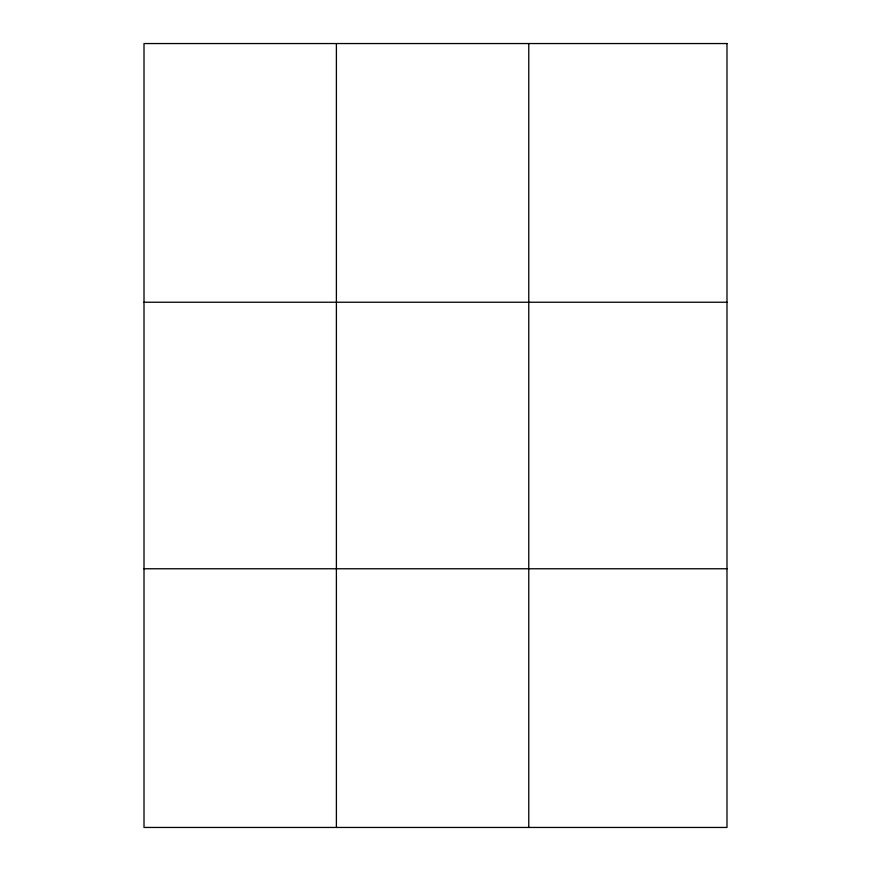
<?xml version="1.0" encoding="UTF-8"?>
<svg xmlns="http://www.w3.org/2000/svg" width="871" height="871" viewBox="0 0 871 871"><rect width="100%" height="100%" fill="white"/><g stroke="black" fill="none" stroke-linecap="round" stroke-linejoin="round"><path stroke-width="1.31" d="M336.391 43.55L336.391 827.45M528.773 43.55L528.773 827.45M144.009 302.237L726.991 302.237M144.009 568.763L726.991 568.763M726.991 43.55L726.991 827.45L144.009 827.45L144.009 43.55L726.991 43.55"/></g></svg>
